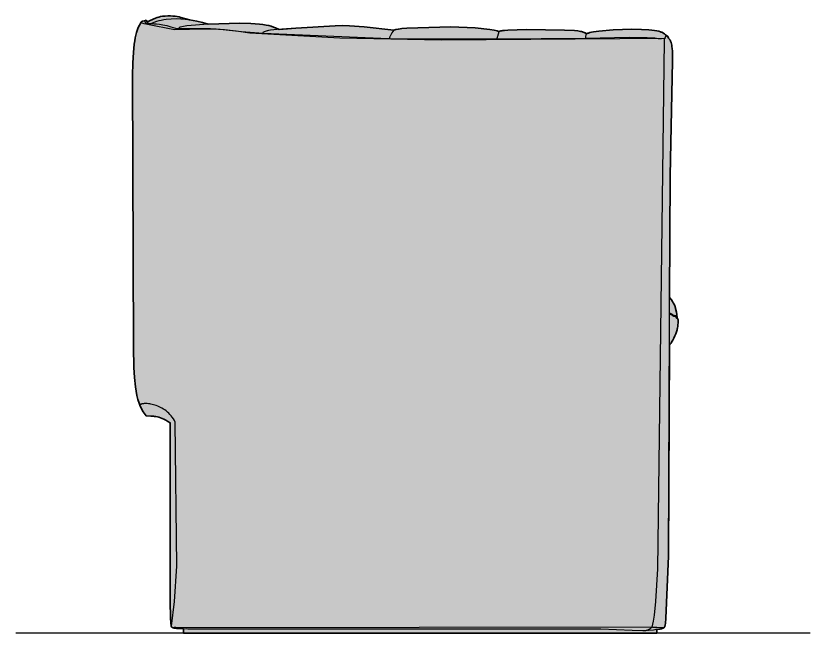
# Model space of a CAD drawing. Header units: millimetres. Extents: x 0 to 4322, y -1054 to 754.
# Drawn here: x 2912 to 3883, y 0 to 754 of the extents above; entities that cross this region are included whole.
import ezdxf

# ---------------------------------------------------------------- set-up
doc = ezdxf.new("R2010")
doc.units = ezdxf.units.MM
doc.layers.add('Blocks', color=7, linetype='Continuous')
doc.layers.add('Blocks$Fill', color=7, linetype='Continuous', true_color=0xffffff)
for name, color, linetype, lineweight, true_color in [('Blocks$Inner', 7, 'Continuous', 25, 0x007f00), ('Blocks$Outline', 7, 'Continuous', 35, 0xff3f3f), ('Groud', 7, 'Continuous', 25, 0x243775)]:
    doc.layers.add(name, color=color, linetype=linetype, lineweight=lineweight, true_color=true_color)

# ---------------------------------------------------------------- blocks, each defined once
blk = doc.blocks.new('Loafer SC26 Sofa Side')
at = {"layer": 'Blocks$Fill'}
blk.add_hatch(color=256, dxfattribs=at).paths.add_polyline_path([(204.81, 5.34), (199.98, 5.48), (196.53, 5.75), (194.93, 5.95), (193.48, 6.19), (192.83, 6.33), (192.23, 6.49), (191.69, 6.66), (191.45, 6.75), (191.23, 6.84), (191.02, 6.94), (190.83, 7.05), (190.75, 7.1), (190.66, 7.15), (190.59, 7.21), (190.52, 7.27), (190.45, 7.32), (190.39, 7.38), (190.34, 7.44), (190.29, 7.5), (190.27, 7.53), (190.25, 7.57), (190.23, 7.6), (190.21, 7.63), (190.19, 7.66), (190.18, 7.69), (190.16, 7.73), (190.15, 7.76), (190.11, 7.9), (190.07, 8.06), (189.98, 8.42), (189.83, 9.32), (189.58, 11.78), (189.21, 18.9), (188.83, 38.33), (188.58, 257.05), (185.9, 258.68), (183.39, 260.07), (181.05, 261.26), (178.85, 262.24), (176.8, 263.05), (174.87, 263.7), (173.05, 264.21), (171.33, 264.6), (169.69, 264.88), (168.13, 265.07), (165.16, 265.27), (159.52, 265.43), (158.15, 267.03), (156.86, 268.74), (155.65, 270.54), (154.53, 272.43), (153.48, 274.4), (152.5, 276.46), (151.6, 278.61), (150.76, 280.83), (149.28, 285.5), (148.04, 290.45), (147.02, 295.64), (146.19, 301.06), (145.05, 312.49), (144.42, 324.52), (144.05, 349.58), (143.06, 696.81), (143.71, 709.44), (144.71, 719.54), (145.33, 723.77), (146.01, 727.53), (146.75, 730.86), (147.55, 733.82), (148.39, 736.47), (149.26, 738.85), (150.17, 741.02), (151.1, 743.04), (153.05, 746.6), (153.06, 746.62), (153.06, 746.64), (153.06, 746.65), (153.06, 746.66), (153.06, 746.67), (153.07, 746.68), (153.07, 746.7), (153.07, 746.7), (153.07, 746.7), (153.08, 746.71), (153.08, 746.72), (153.09, 746.74), (153.09, 746.75), (153.1, 746.77), (153.11, 746.79), (153.12, 746.81), (153.14, 746.83), (153.15, 746.85), (153.18, 746.88), (153.21, 746.92), (153.24, 746.96), (153.28, 746.99), (153.32, 747.03), (153.36, 747.06), (153.41, 747.1), (153.51, 747.17), (153.62, 747.24), (153.75, 747.31), (153.88, 747.37), (154.18, 747.51), (154.52, 747.64), (155.29, 747.9), (157.14, 748.39), (159.21, 748.87), (160.4, 747.04), (170.94, 751.59), (172.92, 752.31), (174.89, 752.89), (176.95, 753.36), (179.21, 753.73), (182.59, 754.09), (185.83, 754.26), (188.92, 754.26), (191.85, 754.1), (194.62, 753.83), (197.22, 753.45), (199.64, 753), (201.88, 752.49), (212.39, 749.35), (221.29, 747.78), (228.35, 746.09), (235.07, 744.07), (273.73, 745.43), (287.32, 745.13), (297.89, 744.31), (302.24, 743.74), (306.05, 743.08), (309.41, 742.34), (312.4, 741.54), (315.08, 740.68), (317.54, 739.79), (322.08, 737.81), (390.68, 742.21), (399.38, 742.38), (408.16, 742.21), (425.91, 741.09), (462.1, 737), (464.65, 737.58), (467.79, 738.14), (472.1, 738.7), (478.19, 739.23), (532.01, 741.01), (561.77, 739.49), (579.68, 737.58), (585.06, 736.68), (588.52, 735.92), (590.41, 735.38), (591.08, 735.16), (591.13, 735.2), (591.18, 735.24), (591.25, 735.28), (591.39, 735.36), (591.55, 735.44), (591.73, 735.52), (591.93, 735.6), (592.38, 735.74), (592.91, 735.88), (594.16, 736.14), (595.67, 736.37), (597.42, 736.58), (601.57, 736.91), (624.39, 737.47), (671.07, 736.82), (683.11, 736.28), (687.31, 735.84), (690.55, 735.31), (691.87, 735.02), (693.03, 734.71), (694.04, 734.39), (694.93, 734.06), (695.72, 733.72), (696.44, 733.37), (698, 732.38), (698.17, 732.5), (698.38, 732.62), (698.61, 732.74), (698.87, 732.86), (699.47, 733.1), (700.18, 733.34), (701.93, 733.82), (704.09, 734.3), (706.68, 734.77), (713.06, 735.66), (730.44, 737.11), (753.52, 737.86), (765.05, 737.79), (774.1, 737.33), (777.82, 736.97), (781.04, 736.54), (783.83, 736.04), (786.22, 735.48), (788.26, 734.86), (789.16, 734.53), (789.99, 734.19), (790.75, 733.84), (791.45, 733.48), (792.1, 733.11), (792.7, 732.74), (793.25, 732.35), (793.77, 731.97), (794.7, 731.17), (797.25, 728.89), (798.15, 727.23), (798.92, 726.43), (799.1, 726.22), (799.28, 726.01), (799.46, 725.78), (799.62, 725.53), (799.95, 725.01), (800.25, 724.43), (800.54, 723.81), (800.81, 723.15), (801.07, 722.45), (801.31, 721.71), (801.74, 720.12), (802.12, 718.41), (802.43, 716.6), (802.69, 714.7), (803.06, 710.75), (803.25, 706.71), (803.28, 702.75), (803.18, 699.03), (799.47, 410.19), (801.76, 407.1), (802.9, 405.4), (803.98, 403.64), (804.96, 401.86), (805.81, 400.1), (806.17, 399.23), (806.48, 398.38), (806.74, 397.55), (806.94, 396.75), (807.85, 392.1), (808.3, 389.32), (808.57, 387.13), (808.62, 386.87), (808.65, 386.61), (808.67, 386.36), (808.68, 386.12), (808.66, 385.63), (808.63, 385.15), (809.07, 384.59), (809.27, 384.31), (809.45, 384.04), (809.61, 383.78), (809.68, 383.66), (809.74, 383.53), (809.79, 383.41), (809.81, 383.35), (809.83, 383.29), (809.85, 383.24), (809.86, 383.18), (809.87, 383.13), (809.88, 383.07), (809.91, 382.61), (809.95, 381.71), (809.92, 378.83), (809.8, 376.98), (809.58, 374.95), (809.22, 372.8), (808.99, 371.7), (808.71, 370.6), (808, 368.27), (807.08, 365.74), (805.99, 363.12), (804.77, 360.48), (803.44, 357.94), (802.06, 355.56), (801.35, 354.47), (800.65, 353.46), (799.94, 352.53), (799.24, 351.71), (798.21, 93.96), (794.9, 18.19), (794.42, 11.92), (794.17, 10.06), (794.04, 9.38), (793.92, 8.82), (793.79, 8.38), (793.73, 8.2), (793.66, 8.04), (793.6, 7.89), (793.53, 7.75), (793.4, 7.52), (793.14, 7.11), (793.01, 6.89), (792.95, 6.77), (792.89, 6.63), (792.4, 6.37), (791.9, 6.13), (791.39, 5.92), (790.86, 5.72), (790.33, 5.55), (789.78, 5.39), (788.65, 5.13), (787.5, 4.92), (786.32, 4.75), (783.98, 4.49), (783.92, 0), (204.81, 0)], flags=0)
at = {"layer": 'Blocks$Inner'}
for p, q in [((793.41, 726.13, 0), (793.39, 726.13, 0)), ((777.55, 7.37, 0), (777.58, 7.37, 0))]:
    blk.add_line(p, q, dxfattribs=at)
for points in [[(153.09, 746.74), (153.09, 746.75), (153.1, 746.77), (153.11, 746.79), (153.12, 746.81), (153.14, 746.83), (153.15, 746.85), (153.18, 746.88), (153.21, 746.92), (153.24, 746.96), (153.28, 746.99), (153.32, 747.03), (153.36, 747.06), (153.41, 747.1), (153.51, 747.17), (153.62, 747.24), (153.75, 747.31), (153.88, 747.37), (154.18, 747.51), (154.52, 747.64), (155.29, 747.9), (157.14, 748.39), (159.21, 748.87), (161.8, 744.92)], [(157.18, 748.27), (157.49, 747.6), (157.66, 747.27), (157.85, 746.95), (157.95, 746.8), (158.06, 746.65), (158.18, 746.5), (158.31, 746.35), (158.44, 746.21), (158.59, 746.08), (158.75, 745.94), (158.91, 745.82), (159.09, 745.7), (159.29, 745.59), (159.5, 745.48), (159.72, 745.38), (159.96, 745.28), (160.21, 745.2), (160.49, 745.12), (160.78, 745.05), (161.08, 744.99), (161.41, 744.93), (162.13, 744.86), (162.93, 744.82), (163.83, 744.82), (166.01, 744.84), (168.73, 744.76), (171.97, 744.52), (175.71, 744.08), (179.93, 743.37), (184.6, 742.36), (189.7, 740.97), (195.2, 739.16), (222.2, 739.03), (238.22, 738.75), (244.92, 738.44), (247.7, 738.23), (250.01, 737.98), (275.82, 735.09), (302.47, 732.98), (456.11, 726.56), (588.11, 726.11), (696.75, 727.19), (749.93, 728.25), (772.2, 727.85), (781.51, 727.26), (785.61, 726.84), (789.3, 726.34)], [(235.07, 744.07), (228.35, 746.09), (221.29, 747.78), (212.39, 749.35), (201.88, 752.49), (199.64, 753), (197.22, 753.45), (194.62, 753.83), (191.85, 754.1), (188.92, 754.26), (185.83, 754.26), (182.59, 754.09), (179.21, 753.73), (176.95, 753.36), (174.89, 752.89), (172.92, 752.31), (170.94, 751.59), (160.4, 747.04)], [(212.39, 749.35), (207.2, 749.97), (201.69, 750.39), (195.94, 750.54), (190.01, 750.35), (183.96, 749.78), (180.92, 749.33), (177.86, 748.76), (174.81, 748.06), (171.78, 747.23), (168.76, 746.25), (165.77, 745.12)], [(153.05, 746.6), (151.1, 743.04), (150.17, 741.02), (149.26, 738.85), (148.39, 736.47), (147.55, 733.82), (146.75, 730.86), (146.01, 727.53), (145.33, 723.77), (144.71, 719.54), (143.71, 709.44), (143.06, 696.81), (142.83, 681.22), (144.05, 349.58), (144.42, 324.52), (145.05, 312.49), (146.19, 301.06), (147.02, 295.64), (148.04, 290.45), (149.28, 285.5), (150.76, 280.83), (151.6, 278.61), (152.5, 276.46), (153.48, 274.4), (154.53, 272.43), (155.65, 270.54), (156.86, 268.74), (158.15, 267.03), (159.52, 265.43), (165.16, 265.27), (168.13, 265.07), (169.69, 264.88), (171.33, 264.6), (173.05, 264.21), (174.87, 263.7), (176.8, 263.05), (178.85, 262.24), (181.05, 261.26), (183.39, 260.07), (185.9, 258.68), (188.58, 257.05), (188.83, 38.33), (189.21, 18.9), (189.58, 11.78), (189.83, 9.32), (189.98, 8.42), (190.07, 8.06), (190.11, 7.9), (190.15, 7.76), (190.16, 7.73), (190.18, 7.69), (190.19, 7.66), (190.21, 7.63), (190.23, 7.6), (190.25, 7.57), (190.27, 7.53), (190.29, 7.5), (190.34, 7.44), (190.39, 7.38), (190.45, 7.32), (190.52, 7.27), (190.59, 7.21), (190.66, 7.15), (190.75, 7.1), (190.83, 7.05), (191.02, 6.94), (191.23, 6.84), (191.45, 6.75), (191.69, 6.66), (192.23, 6.49), (192.83, 6.33), (193.48, 6.19), (194.93, 5.95), (196.53, 5.75), (199.98, 5.48), (210.17, 5.19), (715.35, 5.06), (753.83, 3.6), (766.78, 3.32), (770.58, 3.38), (771.2, 3.41), (771.68, 3.46), (771.86, 3.49), (771.94, 3.51), (772.01, 3.52), (772.07, 3.54), (772.1, 3.55), (772.12, 3.55), (772.14, 3.56), (772.16, 3.57)], [(153.08, 746.43), (153.07, 746.45), (153.07, 746.47), (153.06, 746.49)], [(793.18, 726.5), (520.62, 724.7), (396.24, 726.94), (286.12, 732.97), (269.61, 735.73), (255.07, 737.36), (242.22, 738.11), (230.8, 738.24), (193.86, 737.28), (160.99, 743.86), (156.96, 744.73), (155.52, 745.13), (154.94, 745.32), (154.44, 745.5), (154.03, 745.68), (153.85, 745.77), (153.69, 745.86), (153.55, 745.94), (153.43, 746.03), (153.37, 746.07), (153.32, 746.11), (153.28, 746.15), (153.24, 746.19), (153.2, 746.23), (153.17, 746.27), (153.15, 746.29), (153.14, 746.31), (153.13, 746.33), (153.12, 746.35), (153.11, 746.37), (153.1, 746.39), (153.09, 746.41)], [(199.25, 739.43), (199.26, 739.4), (199.27, 739.38), (199.28, 739.35), (199.3, 739.3), (199.32, 739.25)], [(322.08, 737.81), (317.54, 739.79), (315.08, 740.68), (312.4, 741.54), (309.41, 742.34), (306.05, 743.08), (302.24, 743.74), (297.89, 744.31), (287.32, 745.13), (273.73, 745.43), (235.07, 744.07), (208.96, 741.94), (203.14, 740.9), (201.39, 740.51), (200.75, 740.33), (200.24, 740.18), (200.04, 740.1), (199.86, 740.03), (199.71, 739.97), (199.59, 739.9), (199.53, 739.87), (199.48, 739.84), (199.44, 739.81), (199.4, 739.78), (199.37, 739.75), (199.34, 739.72)], [(591.08, 735.15), (590.41, 735.38), (588.52, 735.92), (585.06, 736.68), (579.68, 737.58), (561.77, 739.49), (532.01, 741.01), (478.19, 739.23), (472.1, 738.7), (467.79, 738.14), (464.65, 737.58), (462.1, 737), (425.91, 741.09), (408.16, 742.21), (399.38, 742.38), (390.68, 742.21), (342.56, 739.46), (319.56, 737.6), (311.58, 736.7), (308.88, 736.27), (307.9, 736.07), (307.52, 735.97), (307.2, 735.87), (303.81, 734.62), (303.28, 734.39), (302.87, 734.2), (302.55, 734.02), (302.43, 733.94), (302.32, 733.87), (302.28, 733.84), (302.24, 733.81), (302.21, 733.77), (302.18, 733.74), (302.15, 733.71)], [(302.14, 733.42), (302.16, 733.4), (302.18, 733.38), (302.2, 733.36), (302.23, 733.35), (302.25, 733.33), (302.28, 733.32), (302.34, 733.29), (302.4, 733.26), (302.53, 733.2)], [(462.1, 737), (459.91, 733.51), (458.95, 731.86), (458.14, 730.34), (457.8, 729.64), (457.53, 728.99), (457.41, 728.68), (457.31, 728.38), (457.23, 728.1), (457.17, 727.84), (457.13, 727.59), (457.11, 727.47), (457.11, 727.35), (457.1, 727.24), (457.1, 727.14), (457.11, 727.04), (457.12, 726.94), (457.14, 726.85), (457.15, 726.8), (457.16, 726.76), (457.18, 726.72), (457.19, 726.67), (457.21, 726.63), (457.23, 726.6), (457.25, 726.56), (457.27, 726.52), (457.29, 726.49), (457.31, 726.45), (457.34, 726.42), (457.37, 726.39), (457.4, 726.36), (457.43, 726.33)], [(698, 732.38), (696.44, 733.37), (695.72, 733.72), (694.93, 734.06), (694.04, 734.39), (693.03, 734.71), (691.87, 735.02), (690.55, 735.31), (687.31, 735.84), (683.11, 736.28), (671.07, 736.82), (624.39, 737.47), (601.57, 736.91), (597.42, 736.58), (595.67, 736.37), (594.16, 736.14), (592.91, 735.88), (592.38, 735.74), (591.93, 735.6), (591.73, 735.52), (591.55, 735.44), (591.39, 735.36), (591.25, 735.28), (591.18, 735.24), (591.13, 735.2), (591.07, 735.15), (591.02, 735.11), (590.98, 735.07), (590.96, 735.04), (590.94, 735.02), (590.92, 735), (590.9, 734.98), (590.89, 734.96), (590.88, 734.93), (589.09, 729.06), (588.77, 728.07), (588.47, 727.29), (588.34, 726.99), (588.27, 726.86), (588.2, 726.74), (588.14, 726.65), (588.11, 726.6), (588.08, 726.56), (588.04, 726.53), (588.01, 726.49), (587.98, 726.47), (587.97, 726.45)], [(783.93, 4.48), (786.32, 4.75), (787.5, 4.92), (788.65, 5.13), (789.78, 5.39), (790.33, 5.55), (790.86, 5.72), (791.39, 5.92), (791.9, 6.13), (792.4, 6.37), (792.89, 6.63), (792.95, 6.77), (793.01, 6.89), (793.14, 7.11), (793.4, 7.52), (793.53, 7.75), (793.6, 7.89), (793.66, 8.04), (793.73, 8.2), (793.79, 8.38), (793.92, 8.82), (794.04, 9.38), (794.17, 10.06), (794.42, 11.92), (794.9, 18.19), (798.21, 93.96), (800.07, 559.39), (803.18, 699.03), (803.28, 702.75), (803.25, 706.71), (803.06, 710.75), (802.69, 714.7), (802.43, 716.6), (802.12, 718.41), (801.74, 720.12), (801.31, 721.71), (801.07, 722.45), (800.81, 723.15), (800.54, 723.81), (800.25, 724.43), (799.95, 725.01), (799.62, 725.53), (799.46, 725.78), (799.28, 726.01), (799.1, 726.22), (798.92, 726.43), (798.15, 727.23), (797.25, 728.89), (794.7, 731.17), (793.77, 731.97), (793.25, 732.35), (792.7, 732.74), (792.1, 733.11), (791.45, 733.48), (790.75, 733.84), (789.99, 734.19), (789.16, 734.53), (788.26, 734.86), (786.22, 735.48), (783.83, 736.04), (781.04, 736.54), (777.82, 736.97), (774.1, 737.33), (765.05, 737.79), (753.52, 737.86), (730.44, 737.11), (713.06, 735.66), (706.68, 734.77), (704.09, 734.3), (701.93, 733.82), (700.18, 733.34), (699.47, 733.1), (698.87, 732.86), (698.61, 732.74), (698.38, 732.62), (698.17, 732.5), (698.08, 732.44), (698, 732.38), (697.92, 732.32), (697.85, 732.26), (697.79, 732.2), (697.73, 732.15), (697.71, 732.12), (697.68, 732.09), (697.66, 732.06), (697.64, 732.03), (697.62, 732), (697.6, 731.97), (697.59, 731.94), (697.58, 731.91), (697.24, 731.06), (696.98, 730.33), (696.81, 729.69), (696.75, 729.41), (696.7, 729.15), (696.66, 728.9), (696.64, 728.67), (696.61, 728.25), (696.62, 727.85), (696.63, 727.48)], [(797.25, 728.89), (796.7, 729.16), (796.43, 729.28), (796.29, 729.33), (796.16, 729.38), (796.03, 729.42), (795.89, 729.45), (795.76, 729.47), (795.7, 729.47), (795.63, 729.48), (795.57, 729.48), (795.51, 729.48), (795.44, 729.47), (795.38, 729.46), (795.32, 729.45), (795.25, 729.44), (795.19, 729.42), (795.13, 729.4), (795.07, 729.37), (795.01, 729.34), (794.95, 729.31), (794.89, 729.28), (794.83, 729.24), (794.78, 729.19), (794.72, 729.14), (794.66, 729.09), (794.61, 729.03), (794.55, 728.97), (794.5, 728.9), (794.44, 728.83), (794.39, 728.75), (794.34, 728.67), (794.23, 728.49), (794.13, 728.28), (794.04, 728.06), (793.94, 727.81), (793.85, 727.53), (793.68, 726.91), (793.53, 726.17), (793.5, 726.16), (793.47, 726.15), (793.44, 726.14)], [(793.05, 726.48), (793.07, 724.09), (784.8, 78.6), (782.38, 38.45), (780.56, 21.95), (779.27, 14.41), (777.63, 7.28), (208.53, 6.5), (195.78, 6.78), (194.79, 6.75), (194.02, 6.7), (193.72, 6.66), (193.6, 6.64), (193.49, 6.62), (193.39, 6.59), (193.35, 6.58), (193.32, 6.57), (193.29, 6.56)], [(793.13, 726.29), (793.12, 726.32), (793.11, 726.36), (793.09, 726.44)], [(190.46, 8.29), (194.05, 38.58), (196.65, 81.71), (194.99, 257.73), (193.86, 259.86), (192.63, 261.86), (191.32, 263.74), (189.93, 265.51), (188.47, 267.16), (186.95, 268.69), (185.37, 270.12), (183.74, 271.44), (182.08, 272.65), (180.39, 273.77), (178.68, 274.79), (176.95, 275.71), (175.22, 276.54), (173.49, 277.28), (171.77, 277.94), (170.08, 278.51), (168.4, 279.01), (166.77, 279.43), (165.18, 279.77), (163.64, 280.05), (162.16, 280.25), (160.75, 280.4), (159.41, 280.48), (158.16, 280.5), (157.01, 280.47), (155.95, 280.38), (155, 280.25), (154.57, 280.17), (154.18, 280.07), (153.81, 279.97), (153.47, 279.85), (153.17, 279.72), (153.03, 279.65), (152.9, 279.59), (152.78, 279.51), (152.67, 279.44), (152.57, 279.36), (152.47, 279.29), (152.39, 279.2), (152.35, 279.16), (152.32, 279.12), (152.28, 279.08), (152.25, 279.04), (152.22, 278.99), (152.2, 278.95)], [(193.28, 6.33), (193.32, 6.31), (193.35, 6.29), (193.44, 6.25), (193.56, 6.2), (193.7, 6.15)], [(783.99, 4.8), (783.92, 0), (204.81, 0), (204.81, 5.34)], [(772.19, 3.59), (772.29, 3.66), (772.38, 3.73), (772.48, 3.78), (772.56, 3.83), (772.65, 3.88), (772.74, 3.91), (772.82, 3.94), (772.9, 3.97), (772.97, 3.99), (773.05, 4), (773.12, 4.01), (773.15, 4.01), (773.19, 4.02), (773.26, 4.02), (773.29, 4.01), (773.32, 4.01), (773.35, 4.01), (773.39, 4), (773.45, 3.99), (773.51, 3.97), (773.57, 3.95), (773.63, 3.92), (773.68, 3.9), (773.74, 3.87), (773.79, 3.83), (773.85, 3.8), (773.9, 3.76), (774, 3.68), (774.1, 3.6), (774.3, 3.42), (779.75, 4.13), (782.1, 4.52), (783.11, 4.73), (784, 4.95), (783.98, 4.65), (783.97, 4.56), (783.96, 4.53), (783.96, 4.5)], [(772.65, 3.9), (772.88, 3.98), (773.16, 4.09), (773.81, 4.37), (774.54, 4.75), (775.29, 5.18), (776.02, 5.65), (776.36, 5.9), (776.66, 6.14), (776.94, 6.39), (777.06, 6.51), (777.17, 6.64), (777.27, 6.76), (777.36, 6.87), (777.39, 6.93), (777.43, 6.99), (777.46, 7.05), (777.49, 7.1)], [(792.77, 6.62), (783.85, 6.65), (780.72, 6.72), (779.72, 6.77), (779.39, 6.81), (779.27, 6.83), (779.22, 6.84), (779.18, 6.85), (777.96, 7.22), (777.56, 7.34), (777.54, 7.35)]]:
    blk.add_lwpolyline(points, dxfattribs=at)
at = {"layer": 'Blocks$Inner', "extrusion": (1.18958e-07, 4.3127e-08, 1)}
blk.add_lwpolyline([(807.72, 385.21), (807.74, 385.2), (807.78, 385.17), (807.89, 385.12), (808.19, 384.97), (809.01, 384.62)], dxfattribs=at)
at = {"layer": 'Blocks$Inner'}
for points in [[(799.47, 410.19, 0), (801.76, 407.1, 0), (802.9, 405.4, 0), (803.98, 403.64, 0), (804.96, 401.86, 0), (805.81, 400.1, 0), (806.17, 399.23, 0), (806.48, 398.38, 0), (806.74, 397.55, 0), (806.94, 396.75, 0), (807.85, 392.1, 0), (808.3, 389.32, 0), (808.57, 387.13, 0), (808.62, 386.87, 0), (808.65, 386.61, 0), (808.67, 386.36, 0), (808.68, 386.12, 0), (808.66, 385.63, 0), (808.63, 385.15, 0), (809.07, 384.59, 0), (809.27, 384.31, 0), (809.45, 384.04, 0), (809.61, 383.78, 0), (809.68, 383.66, 0), (809.74, 383.53, 0), (809.79, 383.41, 0), (809.81, 383.35, 0), (809.83, 383.29, 0), (809.85, 383.24, 0), (809.86, 383.18, 0), (809.87, 383.13, 0), (809.88, 383.07, 0), (809.91, 382.61, 0), (809.95, 381.71, 0), (809.92, 378.83, 0), (809.8, 376.98, 0), (809.58, 374.95, 0), (809.22, 372.8, 0), (808.99, 371.7, 0), (808.71, 370.6, 0), (808, 368.27, 0), (807.08, 365.74, 0), (805.99, 363.12, 0), (804.77, 360.48, 0), (803.44, 357.94, 0), (802.06, 355.56, 0), (801.35, 354.47, 0), (800.65, 353.46, 0), (799.94, 352.53, 0), (799.24, 351.71, 0)], [(799.39, 390.33, 0), (802.54, 388.73, 0), (803.65, 387.74, 0), (803.99, 387.61, 0), (804.32, 387.5, 0), (804.98, 387.32, 0), (806.25, 387.01, 0), (806.29, 387.01, 0), (806.33, 387, 0), (806.41, 386.99, 0), (806.49, 386.99, 0), (806.57, 386.98, 0), (806.93, 387, 0), (807.29, 385.96, 0), (807.39, 385.72, 0), (807.44, 385.6, 0), (807.49, 385.5, 0), (807.54, 385.41, 0), (807.57, 385.37, 0), (807.6, 385.33, 0), (807.62, 385.3, 0), (807.65, 385.27, 0)], [(799.4, 391.53, 0), (802.54, 389.88, 0), (803.65, 388.89, 0), (806.3, 387.98, 0), (807.02, 388.03, 0), (807.74, 386.18, 0), (808.63, 385.81, 0)], [(799.41, 390.86, 0), (802.54, 389.21, 0), (803.65, 388.22, 0), (806.3, 387.31, 0), (806.32, 387.31, 0), (806.34, 387.31, 0), (806.36, 387.31, 0), (806.39, 387.31, 0), (806.43, 387.31, 0), (806.47, 387.3, 0), (806.51, 387.29, 0), (806.55, 387.28, 0), (806.63, 387.25, 0), (806.71, 387.23, 0), (806.75, 387.21, 0), (806.79, 387.2, 0), (806.83, 387.2, 0), (806.87, 387.19, 0), (806.9, 387.19, 0), (806.92, 387.19, 0), (806.94, 387.19, 0), (806.96, 387.19, 0), (807.63, 385.4, 0), (807.74, 385.36, 0), (807.86, 385.32, 0), (808.11, 385.25, 0), (808.63, 385.13, 0)]]:
    blk.add_polyline3d(points, dxfattribs=at)
at = {"layer": 'Blocks$Outline'}
for points in [[(153.05, 746.6), (153.06, 746.62), (153.06, 746.64), (153.06, 746.65), (153.06, 746.66), (153.06, 746.67), (153.07, 746.68), (153.07, 746.69), (153.07, 746.7), (153.07, 746.7), (153.07, 746.7), (153.07, 746.71), (153.08, 746.71), (153.08, 746.72), (153.09, 746.74), (153.09, 746.75), (153.1, 746.77), (153.11, 746.79), (153.12, 746.81), (153.14, 746.83), (153.15, 746.85), (153.18, 746.88), (153.21, 746.92), (153.24, 746.96), (153.28, 746.99), (153.32, 747.03), (153.36, 747.06), (153.41, 747.1), (153.51, 747.17), (153.62, 747.24), (153.75, 747.31), (153.88, 747.37), (154.18, 747.51), (154.52, 747.64), (155.29, 747.9), (157.14, 748.39), (159.21, 748.87), (160.4, 747.04)], [(160.4, 747.04), (170.94, 751.59), (172.92, 752.31), (174.89, 752.89), (176.95, 753.36), (179.21, 753.73), (182.59, 754.09), (185.83, 754.26), (188.92, 754.26), (191.85, 754.1), (194.62, 753.83), (197.22, 753.45), (199.64, 753), (201.88, 752.49), (212.39, 749.35)], [(212.39, 749.35), (221.29, 747.78), (228.35, 746.09), (235.07, 744.07)], [(204.81, 5.34), (199.98, 5.48), (196.53, 5.75), (194.93, 5.95), (193.48, 6.19), (192.83, 6.33), (192.23, 6.49), (191.69, 6.66), (191.45, 6.75), (191.23, 6.84), (191.02, 6.94), (190.83, 7.05), (190.75, 7.1), (190.66, 7.15), (190.59, 7.21), (190.52, 7.27), (190.45, 7.32), (190.39, 7.38), (190.34, 7.44), (190.29, 7.5), (190.27, 7.53), (190.25, 7.57), (190.23, 7.6), (190.21, 7.63), (190.19, 7.66), (190.18, 7.69), (190.16, 7.73), (190.15, 7.76), (190.11, 7.9), (190.07, 8.06), (189.98, 8.42), (189.83, 9.32), (189.58, 11.78), (189.21, 18.9), (188.83, 38.33), (188.58, 257.05), (185.9, 258.68), (183.39, 260.07), (181.05, 261.26), (178.85, 262.24), (176.8, 263.05), (174.87, 263.7), (173.05, 264.21), (171.33, 264.6), (169.69, 264.88), (168.13, 265.07), (165.16, 265.27), (159.52, 265.43), (158.15, 267.03), (156.86, 268.74), (155.65, 270.54), (154.53, 272.43), (153.48, 274.4), (152.5, 276.46), (151.6, 278.61), (150.76, 280.83), (149.28, 285.5), (148.04, 290.45), (147.02, 295.64), (146.19, 301.06), (145.05, 312.49), (144.42, 324.52), (144.05, 349.58), (142.83, 681.22), (143.06, 696.81), (143.71, 709.44), (144.71, 719.54), (145.33, 723.77), (146.01, 727.53), (146.75, 730.86), (147.55, 733.82), (148.39, 736.47), (149.26, 738.85), (150.17, 741.02), (151.1, 743.04), (153.05, 746.6)], [(235.07, 744.07), (273.73, 745.43), (287.32, 745.13), (297.89, 744.31), (302.24, 743.74), (306.05, 743.08), (309.41, 742.34), (312.4, 741.54), (315.08, 740.68), (317.54, 739.79), (322.08, 737.81)], [(322.08, 737.81), (342.56, 739.46), (390.68, 742.21), (399.38, 742.38), (408.16, 742.21), (425.91, 741.09), (462.1, 737)], [(462.1, 737), (464.65, 737.58), (467.79, 738.14), (472.1, 738.7), (478.19, 739.23), (532.01, 741.01), (561.77, 739.49), (579.68, 737.58), (585.06, 736.68), (588.52, 735.92), (590.41, 735.38), (591.08, 735.16)], [(591.08, 735.16), (591.13, 735.2), (591.18, 735.24), (591.25, 735.28), (591.39, 735.36), (591.55, 735.44), (591.73, 735.52), (591.93, 735.6), (592.38, 735.74), (592.91, 735.88), (594.16, 736.14), (595.67, 736.37), (597.42, 736.58), (601.57, 736.91), (624.39, 737.47), (671.07, 736.82), (683.11, 736.28), (687.31, 735.84), (690.55, 735.31), (691.87, 735.02), (693.03, 734.71), (694.04, 734.39), (694.93, 734.06), (695.72, 733.72), (696.44, 733.37), (698, 732.38)], [(698, 732.38), (698.08, 732.44), (698.17, 732.5), (698.38, 732.62), (698.61, 732.74), (698.87, 732.86), (699.47, 733.1), (700.18, 733.34), (701.93, 733.82), (704.09, 734.3), (706.68, 734.77), (713.06, 735.66), (730.44, 737.11), (753.52, 737.86), (765.05, 737.79), (774.1, 737.33), (777.82, 736.97), (781.04, 736.54), (783.83, 736.04), (786.22, 735.48), (788.26, 734.86), (789.16, 734.53), (789.99, 734.19), (790.75, 733.84), (791.45, 733.48), (792.1, 733.11), (792.7, 732.74), (793.25, 732.35), (793.77, 731.97), (794.7, 731.17), (797.25, 728.89)], [(797.25, 728.89), (798.15, 727.23), (798.92, 726.43), (799.1, 726.22), (799.28, 726.01), (799.46, 725.78), (799.62, 725.53), (799.95, 725.01), (800.25, 724.43), (800.54, 723.81), (800.81, 723.15), (801.07, 722.45), (801.31, 721.71), (801.74, 720.12), (802.12, 718.41), (802.43, 716.6), (802.69, 714.7), (803.06, 710.75), (803.25, 706.71), (803.28, 702.75), (803.18, 699.03), (800.07, 559.39), (799.47, 410.19)], [(799.47, 410.19), (801.76, 407.1), (802.9, 405.4), (803.98, 403.64), (804.96, 401.86), (805.81, 400.1), (806.17, 399.23), (806.48, 398.38), (806.74, 397.55), (806.94, 396.75), (807.85, 392.1), (808.3, 389.32), (808.57, 387.13), (808.62, 386.87), (808.65, 386.61), (808.67, 386.36), (808.68, 386.12), (808.66, 385.63), (808.63, 385.15), (809.07, 384.59), (809.27, 384.31), (809.45, 384.04), (809.61, 383.78), (809.68, 383.66), (809.74, 383.53), (809.79, 383.41), (809.81, 383.35), (809.83, 383.29), (809.85, 383.24), (809.86, 383.18), (809.87, 383.13), (809.88, 383.07), (809.91, 382.61), (809.95, 381.71), (809.92, 378.83), (809.8, 376.98), (809.58, 374.95), (809.22, 372.8), (808.99, 371.7), (808.71, 370.6), (808, 368.27), (807.08, 365.74), (805.99, 363.12), (804.77, 360.48), (803.44, 357.94), (802.06, 355.56), (801.35, 354.47), (800.65, 353.46), (799.94, 352.53), (799.24, 351.71)], [(799.24, 351.71), (798.21, 93.96), (794.9, 18.19), (794.42, 11.92), (794.17, 10.06), (794.04, 9.38), (793.92, 8.82), (793.79, 8.38), (793.73, 8.2), (793.66, 8.04), (793.6, 7.89), (793.53, 7.75), (793.4, 7.52), (793.14, 7.11), (793.01, 6.89), (792.95, 6.77), (792.89, 6.63), (792.4, 6.37), (791.9, 6.13), (791.39, 5.92), (790.86, 5.72), (790.33, 5.55), (789.78, 5.39), (788.65, 5.13), (787.5, 4.92), (786.32, 4.75), (783.98, 4.49)], [(783.98, 4.49), (783.92, 0), (204.81, 0), (204.81, 5.34)]]:
    blk.add_lwpolyline(points, dxfattribs=at)

msp = doc.modelspace()

# ---------------------------------------------------------------- linework, layer by layer
at = {"layer": 'Groud'}
msp.add_lwpolyline([(3883.08, 0), (2911.66, 0)], dxfattribs=at)

# ---------------------------------------------------------------- block references
at = {"layer": 'Blocks'}
msp.add_blockref('Loafer SC26 Sofa Side', (2911.66, 0), dxfattribs=at)

doc.saveas('drawing.dxf')
